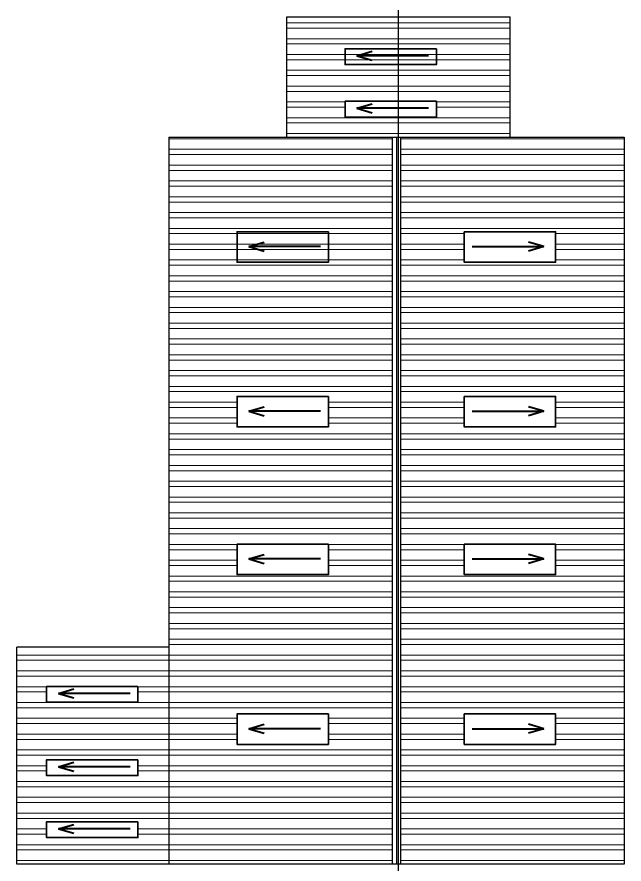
# Model space of a CAD drawing. Header units: inches. Extents: x 0 to 383786, y -43792 to 0.
# Drawn here: x 362188.1 to 362476.1, y -40525.4 to -40123.4 of the extents above; entities that cross this region are included whole.
import ezdxf

# ---------------------------------------------------------------- set-up
doc = ezdxf.new("R2010")
doc.units = ezdxf.units.IN
doc.header["$LTSCALE"] = 2
doc.header["$MEASUREMENT"] = 0
doc.layers.get('0').update_dxf_attribs({"linetype": 'CONTINUOUS'})
for name, color, linetype, lineweight in [('DIM_LINE', 173, 'CONTINUOUS', 20), ('door', 20, 'CONTINUOUS', 35), ('WALL - A', 1, 'CONTINUOUS', 40)]:
    doc.layers.add(name, color=color, linetype=linetype, lineweight=lineweight)
pattern_1 = [(180, (25792.5986, 1901.245), (-4e-16, -7.5), []), (180, (25790.0986, 1903.745), (-4e-16, -7.5), [])]

msp = doc.modelspace()

# ---------------------------------------------------------------- hatches: boundary and pattern name
at = {"layer": 'DIM_LINE'}
h = msp.add_hatch(dxfattribs=at)
h.set_pattern_fill('ANSI32', color=256, scale=20, angle=135)
h.set_pattern_definition(pattern_1)
h.paths.add_polyline_path([(362422.05, -40123.43), (362316.05, -40123.43), (362316.05, -40180.43), (362422.05, -40180.43)])
h.paths.add_polyline_path([(362387.01, -40163.45), (362387.01, -40170.95), (362343.68, -40170.95), (362343.68, -40163.45)], flags=16)
h = msp.add_hatch(dxfattribs=at)
h.set_pattern_fill('ANSI32', color=256, scale=20, angle=135)
h.set_pattern_definition(pattern_1)
h.paths.add_polyline_path([(362260.05, -40180.43), (362260.05, -40525.43), (362366.05, -40525.43), (362366.05, -40180.43)])
h.paths.add_polyline_path([(362335.83, -40303.52), (362335.83, -40317.97), (362292.5, -40317.97), (362292.5, -40303.52)], flags=16)
h.paths.add_polyline_path([(362335.83, -40373.63), (362335.83, -40388.08), (362292.5, -40388.08), (362292.5, -40373.63)], flags=16)
h.paths.add_polyline_path([(362335.83, -40454.21), (362335.83, -40468.66), (362292.5, -40468.66), (362292.5, -40454.21)], flags=16)
h = msp.add_hatch(dxfattribs=at)
h.set_pattern_fill('ANSI32', color=256, scale=20, angle=135)
h.set_pattern_definition(pattern_1)
h.paths.add_polyline_path([(362370.05, -40180.43), (362370.05, -40525.43), (362476.05, -40525.43), (362476.05, -40180.43)])
h.paths.add_polyline_path([(362443.6, -40225.39), (362443.6, -40239.84), (362400.27, -40239.84), (362400.27, -40225.39)], flags=16)
h.paths.add_polyline_path([(362443.6, -40303.52), (362443.6, -40317.97), (362400.27, -40317.97), (362400.27, -40303.52)], flags=16)
h.paths.add_polyline_path([(362443.6, -40373.63), (362443.6, -40388.08), (362400.27, -40388.08), (362400.27, -40373.63)], flags=16)
h.paths.add_polyline_path([(362443.6, -40454.21), (362443.6, -40468.66), (362400.27, -40468.66), (362400.27, -40454.21)], flags=16)
h = msp.add_hatch(dxfattribs=at)
h.set_pattern_fill('ANSI32', color=256, scale=20, angle=135)
h.set_pattern_definition(pattern_1)
h.paths.add_polyline_path([(362260.05, -40422.43), (362188.05, -40422.43), (362188.05, -40525.43), (362260.05, -40525.43)])
h.paths.add_polyline_path([(362245.46, -40448.65), (362202.14, -40448.65), (362202.14, -40441.15), (362245.46, -40441.15)], flags=16)
h.paths.add_polyline_path([(362245.46, -40475.93), (362245.46, -40483.43), (362202.14, -40483.43), (362202.14, -40475.93)], flags=16)
h.paths.add_polyline_path([(362245.46, -40505.39), (362245.46, -40512.89), (362202.14, -40512.89), (362202.14, -40505.39)], flags=16)

# ---------------------------------------------------------------- linework, layer by layer
at = {"ltscale": 0.5}
for p, q in [((362316.05, -40180.43), (362316.05, -40123.43)), ((362316.05, -40123.43), (362422.05, -40123.43)), ((362422.05, -40180.43), (362422.05, -40123.43)), ((362260.05, -40180.43), (362476.05, -40180.43)), ((362366.05, -40180.43), (362366.05, -40525.43)), ((362368.05, -40180.43), (362368.05, -40525.43)), ((362370.05, -40180.43), (362370.05, -40525.43)), ((362260.05, -40422.43), (362188.05, -40422.43)), ((362188.05, -40525.43), (362188.05, -40422.43)), ((362476.05, -40525.43), (362188.05, -40525.43))]:
    msp.add_line(p, q, dxfattribs=at)
at = {"color": 242, "ltscale": 0.5, "true_color": 0xcd2027}
for p, q in [((362260.05, -40180.43), (362260.05, -40525.43)), ((362476.05, -40180.43), (362476.05, -40525.43))]:
    msp.add_line(p, q, dxfattribs=at)
at = {"ltscale": 0.5}
msp.add_xline((362369.05, -40617.82), (0, 1), dxfattribs=at)
at = {"layer": 'door', "ltscale": 0.5}
for points in [[(362387.01, -40138.54), (362387.01, -40146.04), (362343.68, -40146.04), (362343.68, -40138.54)], [(362387.01, -40163.45), (362387.01, -40170.95), (362343.68, -40170.95), (362343.68, -40163.45)], [(362335.83, -40225.39), (362335.83, -40239.84), (362292.5, -40239.84), (362292.5, -40225.39)], [(362400.27, -40225.39), (362400.27, -40239.84), (362443.6, -40239.84), (362443.6, -40225.39)], [(362335.83, -40303.52), (362335.83, -40317.97), (362292.5, -40317.97), (362292.5, -40303.52)], [(362400.27, -40303.52), (362400.27, -40317.97), (362443.6, -40317.97), (362443.6, -40303.52)], [(362335.83, -40373.63), (362335.83, -40388.08), (362292.5, -40388.08), (362292.5, -40373.63)], [(362400.27, -40373.63), (362400.27, -40388.08), (362443.6, -40388.08), (362443.6, -40373.63)], [(362245.46, -40441.15), (362245.46, -40448.65), (362202.14, -40448.65), (362202.14, -40441.15)], [(362335.83, -40454.21), (362335.83, -40468.66), (362292.5, -40468.66), (362292.5, -40454.21)], [(362400.27, -40454.21), (362400.27, -40468.66), (362443.6, -40468.66), (362443.6, -40454.21)], [(362245.46, -40475.93), (362245.46, -40483.43), (362202.14, -40483.43), (362202.14, -40475.93)], [(362245.46, -40505.39), (362245.46, -40512.89), (362202.14, -40512.89), (362202.14, -40505.39)]]:
    msp.add_lwpolyline(points, close=True, dxfattribs=at)
at = {"layer": 'WALL - A'}
for p, q in [((362349.27, -40141.86), (362356.57, -40139.74)), ((362383.25, -40141.86), (362349.27, -40141.86)), ((362349.27, -40141.86), (362356.57, -40143.99)), ((362349.27, -40166.77), (362356.57, -40164.65)), ((362383.25, -40166.77), (362349.27, -40166.77)), ((362349.27, -40166.77), (362356.57, -40168.9)), ((362298.09, -40232.42), (362305.39, -40230.3)), ((362438.01, -40232.42), (362430.72, -40230.3)), ((362332.07, -40232.42), (362298.09, -40232.42)), ((362298.09, -40232.42), (362305.39, -40234.55)), ((362404.04, -40232.42), (362438.01, -40232.42)), ((362438.01, -40232.42), (362430.72, -40234.55)), ((362298.09, -40310.55), (362305.39, -40308.42)), ((362438.01, -40310.55), (362430.72, -40308.42)), ((362332.07, -40310.55), (362298.09, -40310.55)), ((362298.09, -40310.55), (362305.39, -40312.67)), ((362404.04, -40310.55), (362438.01, -40310.55)), ((362438.01, -40310.55), (362430.72, -40312.67)), ((362298.09, -40380.66), (362305.39, -40378.54)), ((362332.07, -40380.66), (362298.09, -40380.66)), ((362298.09, -40380.66), (362305.39, -40382.79)), ((362404.04, -40380.66), (362438.01, -40380.66)), ((362438.01, -40380.66), (362430.72, -40378.54)), ((362438.01, -40380.66), (362430.72, -40382.79)), ((362207.73, -40444.47), (362215.02, -40442.35)), ((362241.7, -40444.47), (362207.73, -40444.47)), ((362207.73, -40444.47), (362215.02, -40446.6)), ((362298.09, -40461.24), (362305.39, -40459.11)), ((362332.07, -40461.24), (362298.09, -40461.24)), ((362298.09, -40461.24), (362305.39, -40463.36)), ((362404.04, -40461.24), (362438.01, -40461.24)), ((362438.01, -40461.24), (362430.72, -40459.11)), ((362438.01, -40461.24), (362430.72, -40463.36)), ((362207.73, -40479.25), (362215.02, -40477.13)), ((362241.7, -40479.25), (362207.73, -40479.25)), ((362207.73, -40479.25), (362215.02, -40481.38)), ((362207.73, -40508.72), (362215.02, -40506.59)), ((362241.7, -40508.72), (362207.73, -40508.72)), ((362207.73, -40508.72), (362215.02, -40510.84))]:
    msp.add_line(p, q, dxfattribs=at)

doc.saveas('drawing.dxf')
